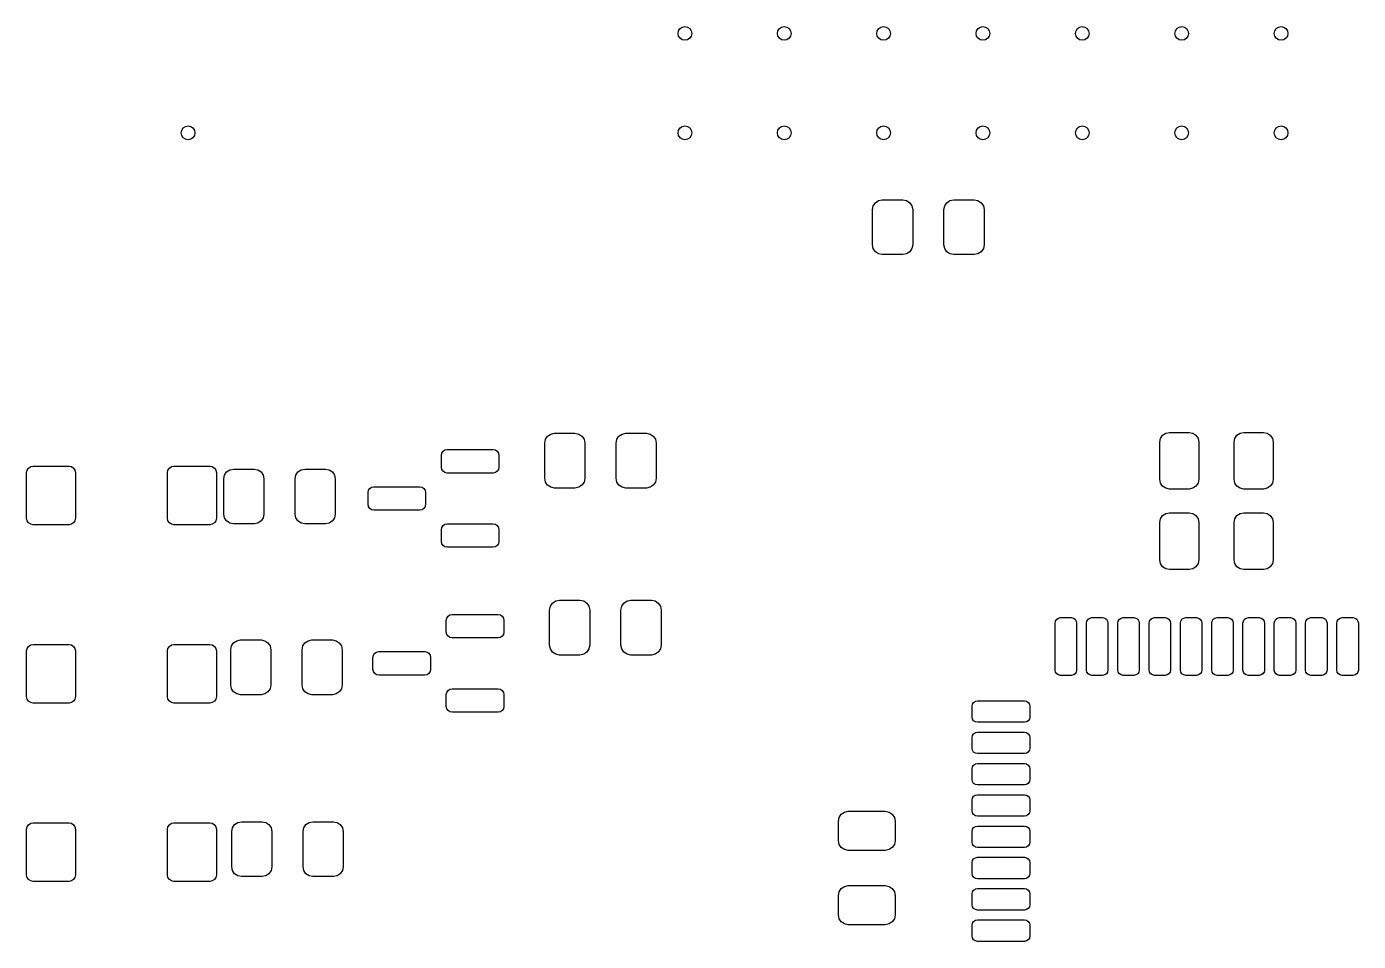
# Model space of a CAD drawing. Extents: x 0.24 to 2.81, y 0.23 to 2.13.
# Drawn here: x 0.238 to 1.578, y 1.186 to 2.107 of the extents above; entities that cross this region are included whole.
import ezdxf

# ---------------------------------------------------------------- set-up
doc = ezdxf.new("R2010")
doc.units = 0
doc.header["$MEASUREMENT"] = 0
doc.layers.add('BLACK', color=7, linetype='CONTINUOUS')

msp = doc.modelspace()

# ---------------------------------------------------------------- linework, layer by layer
at = {"layer": 'BLACK', "linetype": 'CONTINUOUS'}
for p, q in [((1.0918, 1.9297), (1.095, 1.9318)), ((1.095, 1.9318), (1.0987, 1.9326)), ((1.0987, 1.9326), (1.1194, 1.9326)), ((1.1194, 1.9326), (1.1232, 1.9318)), ((1.1232, 1.9318), (1.1264, 1.9297)), ((1.1636, 1.9297), (1.1668, 1.9318)), ((1.1668, 1.9318), (1.1706, 1.9326)), ((1.1706, 1.9326), (1.1913, 1.9326)), ((1.1913, 1.9326), (1.195, 1.9318)), ((1.195, 1.9318), (1.1982, 1.9297)), ((1.0889, 1.9227), (1.0896, 1.9265)), ((1.0889, 1.8873), (1.0889, 1.9227)), ((1.0896, 1.9265), (1.0918, 1.9297)), ((1.1264, 1.9297), (1.1285, 1.9265)), ((1.1285, 1.9265), (1.1293, 1.9227)), ((1.1293, 1.9227), (1.1293, 1.8873)), ((1.1607, 1.9227), (1.1615, 1.9265)), ((1.1607, 1.8873), (1.1607, 1.9227)), ((1.1615, 1.9265), (1.1636, 1.9297)), ((1.1982, 1.9297), (1.2004, 1.9265)), ((1.2004, 1.9265), (1.2011, 1.9227)), ((1.2011, 1.9227), (1.2011, 1.8873)), ((1.0896, 1.8835), (1.0889, 1.8873)), ((1.0918, 1.8803), (1.0896, 1.8835)), ((1.095, 1.8782), (1.0918, 1.8803)), ((1.0987, 1.8774), (1.095, 1.8782)), ((1.1194, 1.8774), (1.0987, 1.8774)), ((1.1232, 1.8782), (1.1194, 1.8774)), ((1.1264, 1.8803), (1.1232, 1.8782)), ((1.1285, 1.8835), (1.1264, 1.8803)), ((1.1293, 1.8873), (1.1285, 1.8835)), ((1.1615, 1.8835), (1.1607, 1.8873)), ((1.1636, 1.8803), (1.1615, 1.8835)), ((1.1668, 1.8782), (1.1636, 1.8803)), ((1.1706, 1.8774), (1.1668, 1.8782)), ((1.1913, 1.8774), (1.1706, 1.8774)), ((1.195, 1.8782), (1.1913, 1.8774)), ((1.1982, 1.8803), (1.195, 1.8782)), ((1.2004, 1.8835), (1.1982, 1.8803)), ((1.2011, 1.8873), (1.2004, 1.8835)), ((0.7589, 1.6877), (0.7596, 1.6915)), ((0.7596, 1.6915), (0.7618, 1.6947)), ((0.7618, 1.6947), (0.765, 1.6968)), ((0.765, 1.6968), (0.7687, 1.6976)), ((0.7687, 1.6976), (0.7894, 1.6976)), ((0.7894, 1.6976), (0.7932, 1.6968)), ((0.7932, 1.6968), (0.7964, 1.6947)), ((0.7964, 1.6947), (0.7985, 1.6915)), ((0.7985, 1.6915), (0.7993, 1.6877)), ((0.8307, 1.6877), (0.8315, 1.6915)), ((0.8315, 1.6915), (0.8336, 1.6947)), ((0.8336, 1.6947), (0.8368, 1.6968)), ((0.8368, 1.6968), (0.8406, 1.6976)), ((0.8406, 1.6976), (0.8613, 1.6976)), ((0.8613, 1.6976), (0.865, 1.6968)), ((0.865, 1.6968), (0.8682, 1.6947)), ((0.8682, 1.6947), (0.8704, 1.6915)), ((0.8704, 1.6915), (0.8711, 1.6877)), ((1.3779, 1.6887), (1.3787, 1.6925)), ((1.3787, 1.6925), (1.3808, 1.6957)), ((1.3808, 1.6957), (1.384, 1.6978)), ((1.384, 1.6978), (1.3878, 1.6985)), ((1.3878, 1.6985), (1.4074, 1.6985)), ((1.4074, 1.6985), (1.4112, 1.6978)), ((1.4112, 1.6978), (1.4144, 1.6957)), ((1.4144, 1.6957), (1.4165, 1.6925)), ((1.4165, 1.6925), (1.4173, 1.6887)), ((1.4527, 1.6887), (1.4535, 1.6925)), ((1.4535, 1.6925), (1.4556, 1.6957)), ((1.4556, 1.6957), (1.4588, 1.6978)), ((1.4588, 1.6978), (1.4626, 1.6985)), ((1.4626, 1.6985), (1.4822, 1.6985)), ((1.4822, 1.6985), (1.486, 1.6978)), ((1.486, 1.6978), (1.4892, 1.6957)), ((1.4892, 1.6957), (1.4913, 1.6925)), ((1.4913, 1.6925), (1.4921, 1.6887)), ((0.6549, 1.6753), (0.6553, 1.6776)), ((0.6553, 1.6776), (0.6566, 1.6795)), ((0.6566, 1.6795), (0.6585, 1.6808)), ((0.6585, 1.6808), (0.6608, 1.6812)), ((0.6608, 1.6812), (0.707, 1.6812)), ((0.707, 1.6812), (0.7093, 1.6808)), ((0.7093, 1.6808), (0.7112, 1.6795)), ((0.7112, 1.6795), (0.7125, 1.6776)), ((0.7125, 1.6776), (0.7129, 1.6753)), ((0.7589, 1.6523), (0.7589, 1.6877)), ((0.7993, 1.6877), (0.7993, 1.6523)), ((0.8307, 1.6523), (0.8307, 1.6877)), ((0.8711, 1.6877), (0.8711, 1.6523)), ((1.3779, 1.6513), (1.3779, 1.6887)), ((1.4173, 1.6887), (1.4173, 1.6513)), ((1.4527, 1.6513), (1.4527, 1.6887)), ((1.4921, 1.6887), (1.4921, 1.6513)), ((0.238, 1.6605), (0.2394, 1.6626)), ((0.2394, 1.6626), (0.2416, 1.664)), ((0.2416, 1.664), (0.2441, 1.6645)), ((0.2441, 1.6645), (0.2802, 1.6645)), ((0.2802, 1.6645), (0.2827, 1.664)), ((0.2827, 1.664), (0.2848, 1.6626)), ((0.2848, 1.6626), (0.2862, 1.6605)), ((0.3798, 1.6605), (0.3812, 1.6626)), ((0.3812, 1.6626), (0.3833, 1.664)), ((0.3833, 1.664), (0.3858, 1.6645)), ((0.3858, 1.6645), (0.4219, 1.6645)), ((0.4219, 1.6645), (0.4244, 1.664)), ((0.4244, 1.664), (0.4266, 1.6626)), ((0.4266, 1.6626), (0.428, 1.6605)), ((0.6549, 1.6635), (0.6549, 1.6753)), ((0.6553, 1.6612), (0.6549, 1.6635)), ((0.7129, 1.6635), (0.7125, 1.6612)), ((0.7129, 1.6753), (0.7129, 1.6635)), ((0.2375, 1.658), (0.238, 1.6605)), ((0.2375, 1.612), (0.2375, 1.658)), ((0.2862, 1.6605), (0.2867, 1.658)), ((0.2867, 1.658), (0.2867, 1.612)), ((0.3793, 1.658), (0.3798, 1.6605)), ((0.3793, 1.612), (0.3793, 1.658)), ((0.428, 1.6605), (0.4285, 1.658)), ((0.4285, 1.658), (0.4285, 1.612)), ((0.4359, 1.6517), (0.4366, 1.6555)), ((0.4359, 1.6163), (0.4359, 1.6517)), ((0.4366, 1.6555), (0.4388, 1.6587)), ((0.4388, 1.6587), (0.442, 1.6608)), ((0.442, 1.6608), (0.4457, 1.6616)), ((0.4457, 1.6616), (0.4664, 1.6616)), ((0.4664, 1.6616), (0.4702, 1.6608)), ((0.4702, 1.6608), (0.4734, 1.6587)), ((0.4734, 1.6587), (0.4755, 1.6555)), ((0.4755, 1.6555), (0.4763, 1.6517)), ((0.4763, 1.6517), (0.4763, 1.6163)), ((0.5077, 1.6517), (0.5085, 1.6555)), ((0.5077, 1.6163), (0.5077, 1.6517)), ((0.5085, 1.6555), (0.5106, 1.6587)), ((0.5106, 1.6587), (0.5138, 1.6608)), ((0.5138, 1.6608), (0.5176, 1.6616)), ((0.5176, 1.6616), (0.5383, 1.6616)), ((0.5383, 1.6616), (0.542, 1.6608)), ((0.542, 1.6608), (0.5452, 1.6587)), ((0.5452, 1.6587), (0.5474, 1.6555)), ((0.5474, 1.6555), (0.5481, 1.6517)), ((0.5481, 1.6517), (0.5481, 1.6163)), ((0.6566, 1.6593), (0.6553, 1.6612)), ((0.6585, 1.658), (0.6566, 1.6593)), ((0.6608, 1.6576), (0.6585, 1.658)), ((0.707, 1.6576), (0.6608, 1.6576)), ((0.7093, 1.658), (0.707, 1.6576)), ((0.7112, 1.6593), (0.7093, 1.658)), ((0.7125, 1.6612), (0.7112, 1.6593)), ((0.7596, 1.6485), (0.7589, 1.6523)), ((0.7993, 1.6523), (0.7985, 1.6485)), ((0.8315, 1.6485), (0.8307, 1.6523)), ((0.8711, 1.6523), (0.8704, 1.6485)), ((1.3787, 1.6475), (1.3779, 1.6513)), ((1.4173, 1.6513), (1.4165, 1.6475)), ((1.4535, 1.6475), (1.4527, 1.6513)), ((1.4921, 1.6513), (1.4913, 1.6475)), ((0.5811, 1.6379), (0.5815, 1.6402)), ((0.5811, 1.6261), (0.5811, 1.6379)), ((0.5815, 1.6402), (0.5828, 1.6421)), ((0.5828, 1.6421), (0.5847, 1.6434)), ((0.5847, 1.6434), (0.587, 1.6438)), ((0.587, 1.6438), (0.6332, 1.6438)), ((0.6332, 1.6438), (0.6355, 1.6434)), ((0.6355, 1.6434), (0.6374, 1.6421)), ((0.6374, 1.6421), (0.6387, 1.6402)), ((0.6387, 1.6402), (0.6391, 1.6379)), ((0.6391, 1.6379), (0.6391, 1.6261)), ((0.7618, 1.6453), (0.7596, 1.6485)), ((0.765, 1.6432), (0.7618, 1.6453)), ((0.7687, 1.6424), (0.765, 1.6432)), ((0.7894, 1.6424), (0.7687, 1.6424)), ((0.7932, 1.6432), (0.7894, 1.6424)), ((0.7964, 1.6453), (0.7932, 1.6432)), ((0.7985, 1.6485), (0.7964, 1.6453)), ((0.8336, 1.6453), (0.8315, 1.6485)), ((0.8368, 1.6432), (0.8336, 1.6453)), ((0.8406, 1.6424), (0.8368, 1.6432)), ((0.8613, 1.6424), (0.8406, 1.6424)), ((0.865, 1.6432), (0.8613, 1.6424)), ((0.8682, 1.6453), (0.865, 1.6432)), ((0.8704, 1.6485), (0.8682, 1.6453)), ((1.3808, 1.6443), (1.3787, 1.6475)), ((1.384, 1.6422), (1.3808, 1.6443)), ((1.3878, 1.6415), (1.384, 1.6422)), ((1.4074, 1.6415), (1.3878, 1.6415)), ((1.4112, 1.6422), (1.4074, 1.6415)), ((1.4144, 1.6443), (1.4112, 1.6422)), ((1.4165, 1.6475), (1.4144, 1.6443)), ((1.4556, 1.6443), (1.4535, 1.6475)), ((1.4588, 1.6422), (1.4556, 1.6443)), ((1.4626, 1.6415), (1.4588, 1.6422)), ((1.4822, 1.6415), (1.4626, 1.6415)), ((1.486, 1.6422), (1.4822, 1.6415)), ((1.4892, 1.6443), (1.486, 1.6422)), ((1.4913, 1.6475), (1.4892, 1.6443)), ((0.5815, 1.6238), (0.5811, 1.6261)), ((0.5828, 1.6219), (0.5815, 1.6238)), ((0.5847, 1.6206), (0.5828, 1.6219)), ((0.6374, 1.6219), (0.6355, 1.6206)), ((0.6387, 1.6238), (0.6374, 1.6219)), ((0.6391, 1.6261), (0.6387, 1.6238)), ((0.238, 1.6095), (0.2375, 1.612)), ((0.2394, 1.6074), (0.238, 1.6095)), ((0.2862, 1.6095), (0.2848, 1.6074)), ((0.2867, 1.612), (0.2862, 1.6095)), ((0.3798, 1.6095), (0.3793, 1.612)), ((0.3812, 1.6074), (0.3798, 1.6095)), ((0.428, 1.6095), (0.4266, 1.6074)), ((0.4285, 1.612), (0.428, 1.6095)), ((0.4366, 1.6125), (0.4359, 1.6163)), ((0.4388, 1.6093), (0.4366, 1.6125)), ((0.442, 1.6072), (0.4388, 1.6093)), ((0.4734, 1.6093), (0.4702, 1.6072)), ((0.4755, 1.6125), (0.4734, 1.6093)), ((0.4763, 1.6163), (0.4755, 1.6125)), ((0.5085, 1.6125), (0.5077, 1.6163)), ((0.5106, 1.6093), (0.5085, 1.6125)), ((0.5138, 1.6072), (0.5106, 1.6093)), ((0.5452, 1.6093), (0.542, 1.6072)), ((0.5474, 1.6125), (0.5452, 1.6093)), ((0.5481, 1.6163), (0.5474, 1.6125)), ((0.587, 1.6202), (0.5847, 1.6206)), ((0.6332, 1.6202), (0.587, 1.6202)), ((0.6355, 1.6206), (0.6332, 1.6202)), ((1.3779, 1.6077), (1.3787, 1.6115)), ((1.3787, 1.6115), (1.3808, 1.6147)), ((1.3808, 1.6147), (1.384, 1.6168)), ((1.384, 1.6168), (1.3878, 1.6175)), ((1.3878, 1.6175), (1.4074, 1.6175)), ((1.4074, 1.6175), (1.4112, 1.6168)), ((1.4112, 1.6168), (1.4144, 1.6147)), ((1.4144, 1.6147), (1.4165, 1.6115)), ((1.4165, 1.6115), (1.4173, 1.6077)), ((1.4527, 1.6077), (1.4535, 1.6115)), ((1.4535, 1.6115), (1.4556, 1.6147)), ((1.4556, 1.6147), (1.4588, 1.6168)), ((1.4588, 1.6168), (1.4626, 1.6175)), ((1.4626, 1.6175), (1.4822, 1.6175)), ((1.4822, 1.6175), (1.486, 1.6168)), ((1.486, 1.6168), (1.4892, 1.6147)), ((1.4892, 1.6147), (1.4913, 1.6115)), ((1.4913, 1.6115), (1.4921, 1.6077)), ((0.2416, 1.606), (0.2394, 1.6074)), ((0.2441, 1.6055), (0.2416, 1.606)), ((0.2802, 1.6055), (0.2441, 1.6055)), ((0.2827, 1.606), (0.2802, 1.6055)), ((0.2848, 1.6074), (0.2827, 1.606)), ((0.3833, 1.606), (0.3812, 1.6074)), ((0.3858, 1.6055), (0.3833, 1.606)), ((0.4219, 1.6055), (0.3858, 1.6055)), ((0.4244, 1.606), (0.4219, 1.6055)), ((0.4266, 1.6074), (0.4244, 1.606)), ((0.4457, 1.6064), (0.442, 1.6072)), ((0.4664, 1.6064), (0.4457, 1.6064)), ((0.4702, 1.6072), (0.4664, 1.6064)), ((0.5176, 1.6064), (0.5138, 1.6072)), ((0.5383, 1.6064), (0.5176, 1.6064)), ((0.542, 1.6072), (0.5383, 1.6064)), ((0.6549, 1.6005), (0.6553, 1.6028)), ((0.6549, 1.5887), (0.6549, 1.6005)), ((0.6553, 1.6028), (0.6566, 1.6047)), ((0.6566, 1.6047), (0.6585, 1.606)), ((0.6585, 1.606), (0.6608, 1.6064)), ((0.6608, 1.6064), (0.707, 1.6064)), ((0.707, 1.6064), (0.7093, 1.606)), ((0.7093, 1.606), (0.7112, 1.6047)), ((0.7112, 1.6047), (0.7125, 1.6028)), ((0.7125, 1.6028), (0.7129, 1.6005)), ((0.7129, 1.6005), (0.7129, 1.5887)), ((1.3779, 1.5703), (1.3779, 1.6077)), ((1.4173, 1.6077), (1.4173, 1.5703)), ((1.4527, 1.5703), (1.4527, 1.6077)), ((1.4921, 1.6077), (1.4921, 1.5703)), ((0.6553, 1.5864), (0.6549, 1.5887)), ((0.6566, 1.5845), (0.6553, 1.5864)), ((0.6585, 1.5832), (0.6566, 1.5845)), ((0.6608, 1.5828), (0.6585, 1.5832)), ((0.707, 1.5828), (0.6608, 1.5828)), ((0.7093, 1.5832), (0.707, 1.5828)), ((0.7112, 1.5845), (0.7093, 1.5832)), ((0.7125, 1.5864), (0.7112, 1.5845)), ((0.7129, 1.5887), (0.7125, 1.5864)), ((1.3787, 1.5665), (1.3779, 1.5703)), ((1.4173, 1.5703), (1.4165, 1.5665)), ((1.4535, 1.5665), (1.4527, 1.5703)), ((1.4921, 1.5703), (1.4913, 1.5665)), ((1.3808, 1.5633), (1.3787, 1.5665)), ((1.384, 1.5612), (1.3808, 1.5633)), ((1.3878, 1.5605), (1.384, 1.5612)), ((1.4074, 1.5605), (1.3878, 1.5605)), ((1.4112, 1.5612), (1.4074, 1.5605)), ((1.4144, 1.5633), (1.4112, 1.5612)), ((1.4165, 1.5665), (1.4144, 1.5633)), ((1.4556, 1.5633), (1.4535, 1.5665)), ((1.4588, 1.5612), (1.4556, 1.5633)), ((1.4626, 1.5605), (1.4588, 1.5612)), ((1.4822, 1.5605), (1.4626, 1.5605)), ((1.486, 1.5612), (1.4822, 1.5605)), ((1.4892, 1.5633), (1.486, 1.5612)), ((1.4913, 1.5665), (1.4892, 1.5633)), ((0.7668, 1.5267), (0.77, 1.5288)), ((0.77, 1.5288), (0.7737, 1.5296)), ((0.7737, 1.5296), (0.7944, 1.5296)), ((0.7944, 1.5296), (0.7982, 1.5288)), ((0.7982, 1.5288), (0.8014, 1.5267)), ((0.8386, 1.5267), (0.8418, 1.5288)), ((0.8418, 1.5288), (0.8456, 1.5296)), ((0.8456, 1.5296), (0.8663, 1.5296)), ((0.8663, 1.5296), (0.87, 1.5288)), ((0.87, 1.5288), (0.8732, 1.5267)), ((0.6616, 1.5135), (0.6635, 1.5148)), ((0.6635, 1.5148), (0.6658, 1.5152)), ((0.6658, 1.5152), (0.712, 1.5152)), ((0.712, 1.5152), (0.7143, 1.5148)), ((0.7143, 1.5148), (0.7162, 1.5135)), ((0.7639, 1.5197), (0.7646, 1.5235)), ((0.7639, 1.4843), (0.7639, 1.5197)), ((0.7646, 1.5235), (0.7668, 1.5267)), ((0.8014, 1.5267), (0.8035, 1.5235)), ((0.8035, 1.5235), (0.8043, 1.5197)), ((0.8043, 1.5197), (0.8043, 1.4843)), ((0.8357, 1.5197), (0.8365, 1.5235)), ((0.8357, 1.4843), (0.8357, 1.5197)), ((0.8365, 1.5235), (0.8386, 1.5267)), ((0.8732, 1.5267), (0.8754, 1.5235)), ((0.8754, 1.5235), (0.8761, 1.5197)), ((0.8761, 1.5197), (0.8761, 1.4843)), ((0.6599, 1.5093), (0.6603, 1.5116)), ((0.6599, 1.4975), (0.6599, 1.5093)), ((0.6603, 1.5116), (0.6616, 1.5135)), ((0.7162, 1.5135), (0.7175, 1.5116)), ((0.7175, 1.5116), (0.7179, 1.5093)), ((0.7179, 1.5093), (0.7179, 1.4975)), ((1.2727, 1.5066), (1.2731, 1.5086)), ((1.2727, 1.4593), (1.2727, 1.5066)), ((1.2731, 1.5086), (1.2743, 1.5104)), ((1.2743, 1.5104), (1.276, 1.5116)), ((1.276, 1.5116), (1.2781, 1.512)), ((1.2781, 1.512), (1.2889, 1.512)), ((1.2889, 1.512), (1.291, 1.5116)), ((1.291, 1.5116), (1.2928, 1.5104)), ((1.2928, 1.5104), (1.2939, 1.5086)), ((1.2939, 1.5086), (1.2943, 1.5066)), ((1.2943, 1.5066), (1.2943, 1.4593)), ((1.3042, 1.5066), (1.3046, 1.5086)), ((1.3042, 1.4593), (1.3042, 1.5066)), ((1.3046, 1.5086), (1.3058, 1.5104)), ((1.3058, 1.5104), (1.3075, 1.5116)), ((1.3075, 1.5116), (1.3096, 1.512)), ((1.3096, 1.512), (1.3204, 1.512)), ((1.3204, 1.512), (1.3225, 1.5116)), ((1.3225, 1.5116), (1.3243, 1.5104)), ((1.3243, 1.5104), (1.3254, 1.5086)), ((1.3254, 1.5086), (1.3258, 1.5066)), ((1.3258, 1.5066), (1.3258, 1.4593)), ((1.3357, 1.5066), (1.3361, 1.5086)), ((1.3357, 1.4593), (1.3357, 1.5066)), ((1.3361, 1.5086), (1.3373, 1.5104)), ((1.3373, 1.5104), (1.339, 1.5116)), ((1.339, 1.5116), (1.3411, 1.512)), ((1.3411, 1.512), (1.3519, 1.512)), ((1.3519, 1.512), (1.354, 1.5116)), ((1.354, 1.5116), (1.3558, 1.5104)), ((1.3558, 1.5104), (1.3569, 1.5086)), ((1.3569, 1.5086), (1.3573, 1.5066)), ((1.3573, 1.5066), (1.3573, 1.4593)), ((1.3672, 1.5066), (1.3676, 1.5086)), ((1.3672, 1.4593), (1.3672, 1.5066)), ((1.3676, 1.5086), (1.3688, 1.5104)), ((1.3688, 1.5104), (1.3705, 1.5116)), ((1.3705, 1.5116), (1.3726, 1.512)), ((1.3726, 1.512), (1.3834, 1.512)), ((1.3834, 1.512), (1.3855, 1.5116)), ((1.3855, 1.5116), (1.3872, 1.5104)), ((1.3872, 1.5104), (1.3884, 1.5086)), ((1.3884, 1.5086), (1.3888, 1.5066)), ((1.3888, 1.5066), (1.3888, 1.4593)), ((1.3987, 1.5066), (1.3991, 1.5086)), ((1.3987, 1.4593), (1.3987, 1.5066)), ((1.3991, 1.5086), (1.4003, 1.5104)), ((1.4003, 1.5104), (1.402, 1.5116)), ((1.402, 1.5116), (1.4041, 1.512)), ((1.4041, 1.512), (1.4149, 1.512)), ((1.4149, 1.512), (1.417, 1.5116)), ((1.417, 1.5116), (1.4187, 1.5104)), ((1.4187, 1.5104), (1.4199, 1.5086)), ((1.4199, 1.5086), (1.4203, 1.5066)), ((1.4203, 1.5066), (1.4203, 1.4593)), ((1.4302, 1.5066), (1.4306, 1.5086)), ((1.4302, 1.4593), (1.4302, 1.5066)), ((1.4306, 1.5086), (1.4318, 1.5104)), ((1.4318, 1.5104), (1.4335, 1.5116)), ((1.4335, 1.5116), (1.4356, 1.512)), ((1.4356, 1.512), (1.4464, 1.512)), ((1.4464, 1.512), (1.4485, 1.5116)), ((1.4485, 1.5116), (1.4502, 1.5104)), ((1.4502, 1.5104), (1.4514, 1.5086)), ((1.4514, 1.5086), (1.4518, 1.5066)), ((1.4518, 1.5066), (1.4518, 1.4593)), ((1.4617, 1.5066), (1.4621, 1.5086)), ((1.4617, 1.4593), (1.4617, 1.5066)), ((1.4621, 1.5086), (1.4633, 1.5104)), ((1.4633, 1.5104), (1.465, 1.5116)), ((1.465, 1.5116), (1.4671, 1.512)), ((1.4671, 1.512), (1.4779, 1.512)), ((1.4779, 1.512), (1.48, 1.5116)), ((1.48, 1.5116), (1.4817, 1.5104)), ((1.4817, 1.5104), (1.4829, 1.5086)), ((1.4829, 1.5086), (1.4833, 1.5066)), ((1.4833, 1.5066), (1.4833, 1.4593)), ((1.4932, 1.5066), (1.4936, 1.5086)), ((1.4932, 1.4593), (1.4932, 1.5066)), ((1.4936, 1.5086), (1.4948, 1.5104)), ((1.4948, 1.5104), (1.4965, 1.5116)), ((1.4965, 1.5116), (1.4986, 1.512)), ((1.4986, 1.512), (1.5094, 1.512)), ((1.5094, 1.512), (1.5115, 1.5116)), ((1.5115, 1.5116), (1.5132, 1.5104)), ((1.5132, 1.5104), (1.5144, 1.5086)), ((1.5144, 1.5086), (1.5148, 1.5066)), ((1.5148, 1.5066), (1.5148, 1.4593)), ((1.5247, 1.5066), (1.5251, 1.5086)), ((1.5247, 1.4593), (1.5247, 1.5066)), ((1.5251, 1.5086), (1.5262, 1.5104)), ((1.5262, 1.5104), (1.528, 1.5116)), ((1.528, 1.5116), (1.5301, 1.512)), ((1.5301, 1.512), (1.5409, 1.512)), ((1.5409, 1.512), (1.543, 1.5116)), ((1.543, 1.5116), (1.5447, 1.5104)), ((1.5447, 1.5104), (1.5459, 1.5086)), ((1.5459, 1.5086), (1.5463, 1.5066)), ((1.5463, 1.5066), (1.5463, 1.4593)), ((1.5562, 1.5066), (1.5566, 1.5086)), ((1.5562, 1.4593), (1.5562, 1.5066)), ((1.5566, 1.5086), (1.5577, 1.5104)), ((1.5577, 1.5104), (1.5595, 1.5116)), ((1.5595, 1.5116), (1.5616, 1.512)), ((1.5616, 1.512), (1.5724, 1.512)), ((1.5724, 1.512), (1.5745, 1.5116)), ((1.5745, 1.5116), (1.5762, 1.5104)), ((1.5762, 1.5104), (1.5774, 1.5086)), ((1.5774, 1.5086), (1.5778, 1.5066)), ((1.5778, 1.5066), (1.5778, 1.4593)), ((0.4458, 1.4867), (0.449, 1.4888)), ((0.449, 1.4888), (0.4527, 1.4896)), ((0.4527, 1.4896), (0.4734, 1.4896)), ((0.4734, 1.4896), (0.4772, 1.4888)), ((0.4772, 1.4888), (0.4804, 1.4867)), ((0.5176, 1.4867), (0.5208, 1.4888)), ((0.5208, 1.4888), (0.5246, 1.4896)), ((0.5246, 1.4896), (0.5453, 1.4896)), ((0.5453, 1.4896), (0.549, 1.4888)), ((0.549, 1.4888), (0.5522, 1.4867)), ((0.6603, 1.4952), (0.6599, 1.4975)), ((0.6616, 1.4933), (0.6603, 1.4952)), ((0.6635, 1.492), (0.6616, 1.4933)), ((0.6658, 1.4916), (0.6635, 1.492)), ((0.712, 1.4916), (0.6658, 1.4916)), ((0.7143, 1.492), (0.712, 1.4916)), ((0.7162, 1.4933), (0.7143, 1.492)), ((0.7175, 1.4952), (0.7162, 1.4933)), ((0.7179, 1.4975), (0.7175, 1.4952)), ((0.2375, 1.4785), (0.238, 1.481)), ((0.2375, 1.4325), (0.2375, 1.4785)), ((0.238, 1.481), (0.2394, 1.4831)), ((0.2394, 1.4831), (0.2416, 1.4845)), ((0.2416, 1.4845), (0.2441, 1.485)), ((0.2441, 1.485), (0.2802, 1.485)), ((0.2802, 1.485), (0.2827, 1.4845)), ((0.2827, 1.4845), (0.2848, 1.4831)), ((0.2848, 1.4831), (0.2862, 1.481)), ((0.2862, 1.481), (0.2867, 1.4785)), ((0.2867, 1.4785), (0.2867, 1.4325)), ((0.3793, 1.4785), (0.3798, 1.481)), ((0.3793, 1.4325), (0.3793, 1.4785)), ((0.3798, 1.481), (0.3812, 1.4831)), ((0.3812, 1.4831), (0.3833, 1.4845)), ((0.3833, 1.4845), (0.3858, 1.485)), ((0.3858, 1.485), (0.4219, 1.485)), ((0.4219, 1.485), (0.4244, 1.4845)), ((0.4244, 1.4845), (0.4266, 1.4831)), ((0.4266, 1.4831), (0.428, 1.481)), ((0.428, 1.481), (0.4285, 1.4785)), ((0.4285, 1.4785), (0.4285, 1.4325)), ((0.4429, 1.4797), (0.4436, 1.4835)), ((0.4429, 1.4443), (0.4429, 1.4797)), ((0.4436, 1.4835), (0.4458, 1.4867)), ((0.4804, 1.4867), (0.4825, 1.4835)), ((0.4825, 1.4835), (0.4833, 1.4797)), ((0.4833, 1.4797), (0.4833, 1.4443)), ((0.5147, 1.4797), (0.5155, 1.4835)), ((0.5147, 1.4443), (0.5147, 1.4797)), ((0.5155, 1.4835), (0.5176, 1.4867)), ((0.5522, 1.4867), (0.5544, 1.4835)), ((0.5544, 1.4835), (0.5551, 1.4797)), ((0.5551, 1.4797), (0.5551, 1.4443)), ((0.5865, 1.4742), (0.5878, 1.4761)), ((0.5878, 1.4761), (0.5897, 1.4774)), ((0.5897, 1.4774), (0.592, 1.4778)), ((0.592, 1.4778), (0.6382, 1.4778)), ((0.6382, 1.4778), (0.6405, 1.4774)), ((0.6405, 1.4774), (0.6424, 1.4761)), ((0.6424, 1.4761), (0.6437, 1.4742)), ((0.7646, 1.4805), (0.7639, 1.4843)), ((0.7668, 1.4773), (0.7646, 1.4805)), ((0.77, 1.4752), (0.7668, 1.4773)), ((0.7737, 1.4744), (0.77, 1.4752)), ((0.7944, 1.4744), (0.7737, 1.4744)), ((0.7982, 1.4752), (0.7944, 1.4744)), ((0.8014, 1.4773), (0.7982, 1.4752)), ((0.8035, 1.4805), (0.8014, 1.4773)), ((0.8043, 1.4843), (0.8035, 1.4805)), ((0.8365, 1.4805), (0.8357, 1.4843)), ((0.8386, 1.4773), (0.8365, 1.4805)), ((0.8418, 1.4752), (0.8386, 1.4773)), ((0.8456, 1.4744), (0.8418, 1.4752)), ((0.8663, 1.4744), (0.8456, 1.4744)), ((0.87, 1.4752), (0.8663, 1.4744)), ((0.8732, 1.4773), (0.87, 1.4752)), ((0.8754, 1.4805), (0.8732, 1.4773)), ((0.8761, 1.4843), (0.8754, 1.4805)), ((0.5861, 1.4719), (0.5865, 1.4742)), ((0.5861, 1.4601), (0.5861, 1.4719)), ((0.6437, 1.4742), (0.6441, 1.4719)), ((0.6441, 1.4719), (0.6441, 1.4601)), ((0.5865, 1.4578), (0.5861, 1.4601)), ((0.5878, 1.4559), (0.5865, 1.4578)), ((0.5897, 1.4546), (0.5878, 1.4559)), ((0.592, 1.4542), (0.5897, 1.4546)), ((0.6382, 1.4542), (0.592, 1.4542)), ((0.6405, 1.4546), (0.6382, 1.4542)), ((0.6424, 1.4559), (0.6405, 1.4546)), ((0.6437, 1.4578), (0.6424, 1.4559)), ((0.6441, 1.4601), (0.6437, 1.4578)), ((1.2731, 1.4572), (1.2727, 1.4593)), ((1.2743, 1.4555), (1.2731, 1.4572)), ((1.276, 1.4543), (1.2743, 1.4555)), ((1.2781, 1.4539), (1.276, 1.4543)), ((1.2889, 1.4539), (1.2781, 1.4539)), ((1.291, 1.4543), (1.2889, 1.4539)), ((1.2928, 1.4555), (1.291, 1.4543)), ((1.2939, 1.4572), (1.2928, 1.4555)), ((1.2943, 1.4593), (1.2939, 1.4572)), ((1.3046, 1.4572), (1.3042, 1.4593)), ((1.3058, 1.4555), (1.3046, 1.4572)), ((1.3075, 1.4543), (1.3058, 1.4555)), ((1.3096, 1.4539), (1.3075, 1.4543)), ((1.3204, 1.4539), (1.3096, 1.4539)), ((1.3225, 1.4543), (1.3204, 1.4539)), ((1.3243, 1.4555), (1.3225, 1.4543)), ((1.3254, 1.4572), (1.3243, 1.4555)), ((1.3258, 1.4593), (1.3254, 1.4572)), ((1.3361, 1.4572), (1.3357, 1.4593)), ((1.3373, 1.4555), (1.3361, 1.4572)), ((1.339, 1.4543), (1.3373, 1.4555)), ((1.3411, 1.4539), (1.339, 1.4543)), ((1.3519, 1.4539), (1.3411, 1.4539)), ((1.354, 1.4543), (1.3519, 1.4539)), ((1.3558, 1.4555), (1.354, 1.4543)), ((1.3569, 1.4572), (1.3558, 1.4555)), ((1.3573, 1.4593), (1.3569, 1.4572)), ((1.3676, 1.4572), (1.3672, 1.4593)), ((1.3688, 1.4555), (1.3676, 1.4572)), ((1.3705, 1.4543), (1.3688, 1.4555)), ((1.3726, 1.4539), (1.3705, 1.4543)), ((1.3834, 1.4539), (1.3726, 1.4539)), ((1.3855, 1.4543), (1.3834, 1.4539)), ((1.3872, 1.4555), (1.3855, 1.4543)), ((1.3884, 1.4572), (1.3872, 1.4555)), ((1.3888, 1.4593), (1.3884, 1.4572)), ((1.3991, 1.4572), (1.3987, 1.4593)), ((1.4003, 1.4555), (1.3991, 1.4572)), ((1.402, 1.4543), (1.4003, 1.4555)), ((1.4041, 1.4539), (1.402, 1.4543)), ((1.4149, 1.4539), (1.4041, 1.4539)), ((1.417, 1.4543), (1.4149, 1.4539)), ((1.4187, 1.4555), (1.417, 1.4543)), ((1.4199, 1.4572), (1.4187, 1.4555)), ((1.4203, 1.4593), (1.4199, 1.4572)), ((1.4306, 1.4572), (1.4302, 1.4593)), ((1.4318, 1.4555), (1.4306, 1.4572)), ((1.4335, 1.4543), (1.4318, 1.4555)), ((1.4356, 1.4539), (1.4335, 1.4543)), ((1.4464, 1.4539), (1.4356, 1.4539)), ((1.4485, 1.4543), (1.4464, 1.4539)), ((1.4502, 1.4555), (1.4485, 1.4543)), ((1.4514, 1.4572), (1.4502, 1.4555)), ((1.4518, 1.4593), (1.4514, 1.4572)), ((1.4621, 1.4572), (1.4617, 1.4593)), ((1.4633, 1.4555), (1.4621, 1.4572)), ((1.465, 1.4543), (1.4633, 1.4555)), ((1.4671, 1.4539), (1.465, 1.4543)), ((1.4779, 1.4539), (1.4671, 1.4539)), ((1.48, 1.4543), (1.4779, 1.4539)), ((1.4817, 1.4555), (1.48, 1.4543)), ((1.4829, 1.4572), (1.4817, 1.4555)), ((1.4833, 1.4593), (1.4829, 1.4572)), ((1.4936, 1.4572), (1.4932, 1.4593)), ((1.4948, 1.4555), (1.4936, 1.4572)), ((1.4965, 1.4543), (1.4948, 1.4555)), ((1.4986, 1.4539), (1.4965, 1.4543)), ((1.5094, 1.4539), (1.4986, 1.4539)), ((1.5115, 1.4543), (1.5094, 1.4539)), ((1.5132, 1.4555), (1.5115, 1.4543)), ((1.5144, 1.4572), (1.5132, 1.4555)), ((1.5148, 1.4593), (1.5144, 1.4572)), ((1.5251, 1.4572), (1.5247, 1.4593)), ((1.5262, 1.4555), (1.5251, 1.4572)), ((1.528, 1.4543), (1.5262, 1.4555)), ((1.5301, 1.4539), (1.528, 1.4543)), ((1.5409, 1.4539), (1.5301, 1.4539)), ((1.543, 1.4543), (1.5409, 1.4539)), ((1.5447, 1.4555), (1.543, 1.4543)), ((1.5459, 1.4572), (1.5447, 1.4555)), ((1.5463, 1.4593), (1.5459, 1.4572)), ((1.5566, 1.4572), (1.5562, 1.4593)), ((1.5577, 1.4555), (1.5566, 1.4572)), ((1.5595, 1.4543), (1.5577, 1.4555)), ((1.5616, 1.4539), (1.5595, 1.4543)), ((1.5724, 1.4539), (1.5616, 1.4539)), ((1.5745, 1.4543), (1.5724, 1.4539)), ((1.5762, 1.4555), (1.5745, 1.4543)), ((1.5774, 1.4572), (1.5762, 1.4555)), ((1.5778, 1.4593), (1.5774, 1.4572)), ((0.4436, 1.4405), (0.4429, 1.4443)), ((0.4458, 1.4373), (0.4436, 1.4405)), ((0.449, 1.4352), (0.4458, 1.4373)), ((0.4527, 1.4344), (0.449, 1.4352)), ((0.4734, 1.4344), (0.4527, 1.4344)), ((0.4772, 1.4352), (0.4734, 1.4344)), ((0.4804, 1.4373), (0.4772, 1.4352)), ((0.4825, 1.4405), (0.4804, 1.4373)), ((0.4833, 1.4443), (0.4825, 1.4405)), ((0.5155, 1.4405), (0.5147, 1.4443)), ((0.5176, 1.4373), (0.5155, 1.4405)), ((0.5208, 1.4352), (0.5176, 1.4373)), ((0.5246, 1.4344), (0.5208, 1.4352)), ((0.5453, 1.4344), (0.5246, 1.4344)), ((0.549, 1.4352), (0.5453, 1.4344)), ((0.5522, 1.4373), (0.549, 1.4352)), ((0.5544, 1.4405), (0.5522, 1.4373)), ((0.5551, 1.4443), (0.5544, 1.4405)), ((0.6599, 1.4345), (0.6603, 1.4368)), ((0.6599, 1.4227), (0.6599, 1.4345)), ((0.6603, 1.4368), (0.6616, 1.4387)), ((0.6616, 1.4387), (0.6635, 1.44)), ((0.6635, 1.44), (0.6658, 1.4404)), ((0.6658, 1.4404), (0.712, 1.4404)), ((0.712, 1.4404), (0.7143, 1.44)), ((0.7143, 1.44), (0.7162, 1.4387)), ((0.7162, 1.4387), (0.7175, 1.4368)), ((0.7175, 1.4368), (0.7179, 1.4345)), ((0.7179, 1.4345), (0.7179, 1.4227)), ((0.238, 1.43), (0.2375, 1.4325)), ((0.2394, 1.4279), (0.238, 1.43)), ((0.2416, 1.4265), (0.2394, 1.4279)), ((0.2441, 1.426), (0.2416, 1.4265)), ((0.2802, 1.426), (0.2441, 1.426)), ((0.2827, 1.4265), (0.2802, 1.426)), ((0.2848, 1.4279), (0.2827, 1.4265)), ((0.2862, 1.43), (0.2848, 1.4279)), ((0.2867, 1.4325), (0.2862, 1.43)), ((0.3798, 1.43), (0.3793, 1.4325)), ((0.3812, 1.4279), (0.3798, 1.43)), ((0.3833, 1.4265), (0.3812, 1.4279)), ((0.3858, 1.426), (0.3833, 1.4265)), ((0.4219, 1.426), (0.3858, 1.426)), ((0.4244, 1.4265), (0.4219, 1.426)), ((0.4266, 1.4279), (0.4244, 1.4265)), ((0.428, 1.43), (0.4266, 1.4279)), ((0.4285, 1.4325), (0.428, 1.43)), ((0.6603, 1.4204), (0.6599, 1.4227)), ((0.7179, 1.4227), (0.7175, 1.4204)), ((1.189, 1.4229), (1.1894, 1.425)), ((1.189, 1.4121), (1.189, 1.4229)), ((1.1894, 1.425), (1.1906, 1.4267)), ((1.1906, 1.4267), (1.1924, 1.4279)), ((1.1924, 1.4279), (1.1944, 1.4283)), ((1.1944, 1.4283), (1.2417, 1.4283)), ((1.2417, 1.4283), (1.2438, 1.4279)), ((1.2438, 1.4279), (1.2455, 1.4267)), ((1.2455, 1.4267), (1.2467, 1.425)), ((1.2467, 1.425), (1.2471, 1.4229)), ((1.2471, 1.4229), (1.2471, 1.4121)), ((0.6616, 1.4185), (0.6603, 1.4204)), ((0.6635, 1.4172), (0.6616, 1.4185)), ((0.6658, 1.4168), (0.6635, 1.4172)), ((0.712, 1.4168), (0.6658, 1.4168)), ((0.7143, 1.4172), (0.712, 1.4168)), ((0.7162, 1.4185), (0.7143, 1.4172)), ((0.7175, 1.4204), (0.7162, 1.4185)), ((1.1894, 1.41), (1.189, 1.4121)), ((1.1906, 1.4082), (1.1894, 1.41)), ((1.1924, 1.4071), (1.1906, 1.4082)), ((1.2455, 1.4082), (1.2438, 1.4071)), ((1.2467, 1.41), (1.2455, 1.4082)), ((1.2471, 1.4121), (1.2467, 1.41)), ((1.1894, 1.3935), (1.1906, 1.3952)), ((1.1906, 1.3952), (1.1924, 1.3964)), ((1.1944, 1.4067), (1.1924, 1.4071)), ((1.1924, 1.3964), (1.1944, 1.3968)), ((1.2417, 1.4067), (1.1944, 1.4067)), ((1.1944, 1.3968), (1.2417, 1.3968)), ((1.2438, 1.4071), (1.2417, 1.4067)), ((1.2417, 1.3968), (1.2438, 1.3964)), ((1.2438, 1.3964), (1.2455, 1.3952)), ((1.2455, 1.3952), (1.2467, 1.3935)), ((1.189, 1.3914), (1.1894, 1.3935)), ((1.189, 1.3806), (1.189, 1.3914)), ((1.1894, 1.3785), (1.189, 1.3806)), ((1.2467, 1.3935), (1.2471, 1.3914)), ((1.2471, 1.3806), (1.2467, 1.3785)), ((1.2471, 1.3914), (1.2471, 1.3806)), ((1.1906, 1.3767), (1.1894, 1.3785)), ((1.1924, 1.3756), (1.1906, 1.3767)), ((1.1944, 1.3752), (1.1924, 1.3756)), ((1.2417, 1.3752), (1.1944, 1.3752)), ((1.2438, 1.3756), (1.2417, 1.3752)), ((1.2455, 1.3767), (1.2438, 1.3756)), ((1.2467, 1.3785), (1.2455, 1.3767)), ((1.189, 1.3599), (1.1894, 1.362)), ((1.189, 1.3491), (1.189, 1.3599)), ((1.1894, 1.362), (1.1906, 1.3637)), ((1.1906, 1.3637), (1.1924, 1.3649)), ((1.1924, 1.3649), (1.1944, 1.3653)), ((1.1944, 1.3653), (1.2417, 1.3653)), ((1.2417, 1.3653), (1.2438, 1.3649)), ((1.2438, 1.3649), (1.2455, 1.3637)), ((1.2455, 1.3637), (1.2467, 1.362)), ((1.2467, 1.362), (1.2471, 1.3599)), ((1.2471, 1.3599), (1.2471, 1.3491)), ((1.1894, 1.347), (1.189, 1.3491)), ((1.1906, 1.3452), (1.1894, 1.347)), ((1.1924, 1.3441), (1.1906, 1.3452)), ((1.1944, 1.3437), (1.1924, 1.3441)), ((1.2417, 1.3437), (1.1944, 1.3437)), ((1.2438, 1.3441), (1.2417, 1.3437)), ((1.2455, 1.3452), (1.2438, 1.3441)), ((1.2467, 1.347), (1.2455, 1.3452)), ((1.2471, 1.3491), (1.2467, 1.347)), ((1.189, 1.3284), (1.1894, 1.3305)), ((1.189, 1.3176), (1.189, 1.3284)), ((1.1894, 1.3305), (1.1906, 1.3322)), ((1.1906, 1.3322), (1.1924, 1.3334)), ((1.1924, 1.3334), (1.1944, 1.3338)), ((1.1944, 1.3338), (1.2417, 1.3338)), ((1.2417, 1.3338), (1.2438, 1.3334)), ((1.2438, 1.3334), (1.2455, 1.3322)), ((1.2455, 1.3322), (1.2467, 1.3305)), ((1.2467, 1.3305), (1.2471, 1.3284)), ((1.2471, 1.3284), (1.2471, 1.3176)), ((1.0552, 1.311), (1.0573, 1.3142)), ((1.0573, 1.3142), (1.0605, 1.3163)), ((1.0605, 1.3163), (1.0643, 1.3171)), ((1.0643, 1.3171), (1.1017, 1.3171)), ((1.1017, 1.3171), (1.1055, 1.3163)), ((1.1055, 1.3163), (1.1087, 1.3142)), ((1.1087, 1.3142), (1.1108, 1.311)), ((1.1894, 1.3155), (1.189, 1.3176)), ((1.1906, 1.3138), (1.1894, 1.3155)), ((1.1924, 1.3126), (1.1906, 1.3138)), ((1.2455, 1.3138), (1.2438, 1.3126)), ((1.2467, 1.3155), (1.2455, 1.3138)), ((1.2471, 1.3176), (1.2467, 1.3155)), ((0.2375, 1.299), (0.238, 1.3015)), ((0.238, 1.3015), (0.2394, 1.3036)), ((0.2394, 1.3036), (0.2416, 1.305)), ((0.2416, 1.305), (0.2441, 1.3055)), ((0.2441, 1.3055), (0.2802, 1.3055)), ((0.2802, 1.3055), (0.2827, 1.305)), ((0.2827, 1.305), (0.2848, 1.3036)), ((0.2848, 1.3036), (0.2862, 1.3015)), ((0.2862, 1.3015), (0.2867, 1.299)), ((0.3793, 1.299), (0.3798, 1.3015)), ((0.3798, 1.3015), (0.3812, 1.3036)), ((0.3812, 1.3036), (0.3833, 1.305)), ((0.3833, 1.305), (0.3858, 1.3055)), ((0.3858, 1.3055), (0.4219, 1.3055)), ((0.4219, 1.3055), (0.4244, 1.305)), ((0.4244, 1.305), (0.4266, 1.3036)), ((0.4266, 1.3036), (0.428, 1.3015)), ((0.428, 1.3015), (0.4285, 1.299)), ((0.4439, 1.2967), (0.4446, 1.3005)), ((0.4446, 1.3005), (0.4468, 1.3037)), ((0.4468, 1.3037), (0.45, 1.3058)), ((0.45, 1.3058), (0.4537, 1.3066)), ((0.4537, 1.3066), (0.4744, 1.3066)), ((0.4744, 1.3066), (0.4782, 1.3058)), ((0.4782, 1.3058), (0.4814, 1.3037)), ((0.4814, 1.3037), (0.4835, 1.3005)), ((0.4835, 1.3005), (0.4843, 1.2967)), ((0.5157, 1.2967), (0.5165, 1.3005)), ((0.5165, 1.3005), (0.5186, 1.3037)), ((0.5186, 1.3037), (0.5218, 1.3058)), ((0.5218, 1.3058), (0.5256, 1.3066)), ((0.5256, 1.3066), (0.5463, 1.3066)), ((0.5463, 1.3066), (0.55, 1.3058)), ((0.55, 1.3058), (0.5532, 1.3037)), ((0.5532, 1.3037), (0.5554, 1.3005)), ((0.5554, 1.3005), (0.5561, 1.2967)), ((1.0545, 1.3072), (1.0552, 1.311)), ((1.0545, 1.2876), (1.0545, 1.3072)), ((1.1108, 1.311), (1.1115, 1.3072)), ((1.1115, 1.3072), (1.1115, 1.2876)), ((1.1894, 1.299), (1.1906, 1.3007)), ((1.1906, 1.3007), (1.1924, 1.3019)), ((1.1944, 1.3122), (1.1924, 1.3126)), ((1.1924, 1.3019), (1.1944, 1.3023)), ((1.2417, 1.3122), (1.1944, 1.3122)), ((1.1944, 1.3023), (1.2417, 1.3023)), ((1.2438, 1.3126), (1.2417, 1.3122)), ((1.2417, 1.3023), (1.2438, 1.3019)), ((1.2438, 1.3019), (1.2455, 1.3007)), ((1.2455, 1.3007), (1.2467, 1.299)), ((0.2375, 1.253), (0.2375, 1.299)), ((0.2867, 1.299), (0.2867, 1.253)), ((0.3793, 1.253), (0.3793, 1.299)), ((0.4285, 1.299), (0.4285, 1.253)), ((0.4439, 1.2613), (0.4439, 1.2967)), ((0.4843, 1.2967), (0.4843, 1.2613)), ((0.5157, 1.2613), (0.5157, 1.2967)), ((0.5561, 1.2967), (0.5561, 1.2613)), ((1.0552, 1.2838), (1.0545, 1.2876)), ((1.1115, 1.2876), (1.1108, 1.2838)), ((1.189, 1.2969), (1.1894, 1.299)), ((1.189, 1.2861), (1.189, 1.2969)), ((1.2467, 1.299), (1.2471, 1.2969)), ((1.2471, 1.2969), (1.2471, 1.2861)), ((1.0573, 1.2806), (1.0552, 1.2838)), ((1.0605, 1.2785), (1.0573, 1.2806)), ((1.0643, 1.2777), (1.0605, 1.2785)), ((1.1017, 1.2777), (1.0643, 1.2777)), ((1.1055, 1.2785), (1.1017, 1.2777)), ((1.1087, 1.2806), (1.1055, 1.2785)), ((1.1108, 1.2838), (1.1087, 1.2806)), ((1.1894, 1.284), (1.189, 1.2861)), ((1.1906, 1.2823), (1.1894, 1.284)), ((1.1924, 1.2811), (1.1906, 1.2823)), ((1.1944, 1.2807), (1.1924, 1.2811)), ((1.2417, 1.2807), (1.1944, 1.2807)), ((1.2438, 1.2811), (1.2417, 1.2807)), ((1.2455, 1.2823), (1.2438, 1.2811)), ((1.2467, 1.284), (1.2455, 1.2823)), ((1.2471, 1.2861), (1.2467, 1.284)), ((0.4446, 1.2575), (0.4439, 1.2613)), ((0.4843, 1.2613), (0.4835, 1.2575)), ((0.5165, 1.2575), (0.5157, 1.2613)), ((0.5561, 1.2613), (0.5554, 1.2575)), ((1.189, 1.2654), (1.1894, 1.2675)), ((1.189, 1.2546), (1.189, 1.2654)), ((1.1894, 1.2675), (1.1906, 1.2692)), ((1.1906, 1.2692), (1.1924, 1.2704)), ((1.1924, 1.2704), (1.1944, 1.2708)), ((1.1944, 1.2708), (1.2417, 1.2708)), ((1.2417, 1.2708), (1.2438, 1.2704)), ((1.2438, 1.2704), (1.2455, 1.2692)), ((1.2455, 1.2692), (1.2467, 1.2675)), ((1.2467, 1.2675), (1.2471, 1.2654)), ((1.2471, 1.2654), (1.2471, 1.2546)), ((0.238, 1.2505), (0.2375, 1.253)), ((0.2394, 1.2484), (0.238, 1.2505)), ((0.2416, 1.247), (0.2394, 1.2484)), ((0.2441, 1.2465), (0.2416, 1.247)), ((0.2802, 1.2465), (0.2441, 1.2465)), ((0.2827, 1.247), (0.2802, 1.2465)), ((0.2848, 1.2484), (0.2827, 1.247)), ((0.2862, 1.2505), (0.2848, 1.2484)), ((0.2867, 1.253), (0.2862, 1.2505)), ((0.3798, 1.2505), (0.3793, 1.253)), ((0.3812, 1.2484), (0.3798, 1.2505)), ((0.3833, 1.247), (0.3812, 1.2484)), ((0.3858, 1.2465), (0.3833, 1.247)), ((0.4219, 1.2465), (0.3858, 1.2465)), ((0.4244, 1.247), (0.4219, 1.2465)), ((0.4266, 1.2484), (0.4244, 1.247)), ((0.428, 1.2505), (0.4266, 1.2484)), ((0.4285, 1.253), (0.428, 1.2505)), ((0.4468, 1.2543), (0.4446, 1.2575)), ((0.45, 1.2522), (0.4468, 1.2543)), ((0.4537, 1.2514), (0.45, 1.2522)), ((0.4744, 1.2514), (0.4537, 1.2514)), ((0.4782, 1.2522), (0.4744, 1.2514)), ((0.4814, 1.2543), (0.4782, 1.2522)), ((0.4835, 1.2575), (0.4814, 1.2543)), ((0.5186, 1.2543), (0.5165, 1.2575)), ((0.5218, 1.2522), (0.5186, 1.2543)), ((0.5256, 1.2514), (0.5218, 1.2522)), ((0.5463, 1.2514), (0.5256, 1.2514)), ((0.55, 1.2522), (0.5463, 1.2514)), ((0.5532, 1.2543), (0.55, 1.2522)), ((0.5554, 1.2575), (0.5532, 1.2543)), ((1.1894, 1.2525), (1.189, 1.2546)), ((1.1906, 1.2508), (1.1894, 1.2525)), ((1.1924, 1.2496), (1.1906, 1.2508)), ((1.1944, 1.2492), (1.1924, 1.2496)), ((1.2417, 1.2492), (1.1944, 1.2492)), ((1.2438, 1.2496), (1.2417, 1.2492)), ((1.2455, 1.2508), (1.2438, 1.2496)), ((1.2467, 1.2525), (1.2455, 1.2508)), ((1.2471, 1.2546), (1.2467, 1.2525)), ((1.0545, 1.2324), (1.0552, 1.2362)), ((1.0552, 1.2362), (1.0573, 1.2394)), ((1.0573, 1.2394), (1.0605, 1.2415)), ((1.0605, 1.2415), (1.0643, 1.2423)), ((1.0643, 1.2423), (1.1017, 1.2423)), ((1.1017, 1.2423), (1.1055, 1.2415)), ((1.1055, 1.2415), (1.1087, 1.2394)), ((1.1087, 1.2394), (1.1108, 1.2362)), ((1.1108, 1.2362), (1.1115, 1.2324)), ((1.189, 1.2339), (1.1894, 1.236)), ((1.189, 1.2231), (1.189, 1.2339)), ((1.1894, 1.236), (1.1906, 1.2377)), ((1.1906, 1.2377), (1.1924, 1.2389)), ((1.1924, 1.2389), (1.1944, 1.2393)), ((1.1944, 1.2393), (1.2417, 1.2393)), ((1.2417, 1.2393), (1.2438, 1.2389)), ((1.2438, 1.2389), (1.2455, 1.2377)), ((1.2455, 1.2377), (1.2467, 1.236)), ((1.2467, 1.236), (1.2471, 1.2339)), ((1.2471, 1.2339), (1.2471, 1.2231)), ((1.0545, 1.2128), (1.0545, 1.2324)), ((1.1115, 1.2324), (1.1115, 1.2128)), ((1.1894, 1.221), (1.189, 1.2231)), ((1.1906, 1.2193), (1.1894, 1.221)), ((1.2467, 1.221), (1.2455, 1.2193)), ((1.2471, 1.2231), (1.2467, 1.221)), ((1.0552, 1.209), (1.0545, 1.2128)), ((1.0573, 1.2058), (1.0552, 1.209)), ((1.1108, 1.209), (1.1087, 1.2058)), ((1.1115, 1.2128), (1.1108, 1.209)), ((1.1924, 1.2181), (1.1906, 1.2193)), ((1.1906, 1.2062), (1.1924, 1.2074)), ((1.1944, 1.2177), (1.1924, 1.2181)), ((1.1924, 1.2074), (1.1944, 1.2078)), ((1.2417, 1.2177), (1.1944, 1.2177)), ((1.1944, 1.2078), (1.2417, 1.2078)), ((1.2438, 1.2181), (1.2417, 1.2177)), ((1.2417, 1.2078), (1.2438, 1.2074)), ((1.2455, 1.2193), (1.2438, 1.2181)), ((1.2438, 1.2074), (1.2455, 1.2062)), ((1.0605, 1.2037), (1.0573, 1.2058)), ((1.0643, 1.2029), (1.0605, 1.2037)), ((1.1017, 1.2029), (1.0643, 1.2029)), ((1.1055, 1.2037), (1.1017, 1.2029)), ((1.1087, 1.2058), (1.1055, 1.2037)), ((1.189, 1.2024), (1.1894, 1.2045)), ((1.189, 1.1916), (1.189, 1.2024)), ((1.1894, 1.2045), (1.1906, 1.2062)), ((1.2455, 1.2062), (1.2467, 1.2045)), ((1.2467, 1.2045), (1.2471, 1.2024)), ((1.2471, 1.2024), (1.2471, 1.1916)), ((1.1894, 1.1895), (1.189, 1.1916)), ((1.1906, 1.1878), (1.1894, 1.1895)), ((1.1924, 1.1866), (1.1906, 1.1878)), ((1.1944, 1.1862), (1.1924, 1.1866)), ((1.2417, 1.1862), (1.1944, 1.1862)), ((1.2438, 1.1866), (1.2417, 1.1862)), ((1.2455, 1.1878), (1.2438, 1.1866)), ((1.2467, 1.1895), (1.2455, 1.1878)), ((1.2471, 1.1916), (1.2467, 1.1895))]:
    msp.add_line(p, q, dxfattribs=at)
at = {"layer": 'BLACK'}
for centre in [(0.9, 2.1), (1, 2.1), (1.1, 2.1), (1.2, 2.1), (1.3, 2.1), (1.4, 2.1), (1.5, 2.1), (0.4, 2), (0.9, 2), (1, 2), (1.1, 2), (1.2, 2), (1.3, 2), (1.4, 2), (1.5, 2)]:
    msp.add_circle(centre, 0.00689, dxfattribs=at)

doc.saveas('drawing.dxf')
